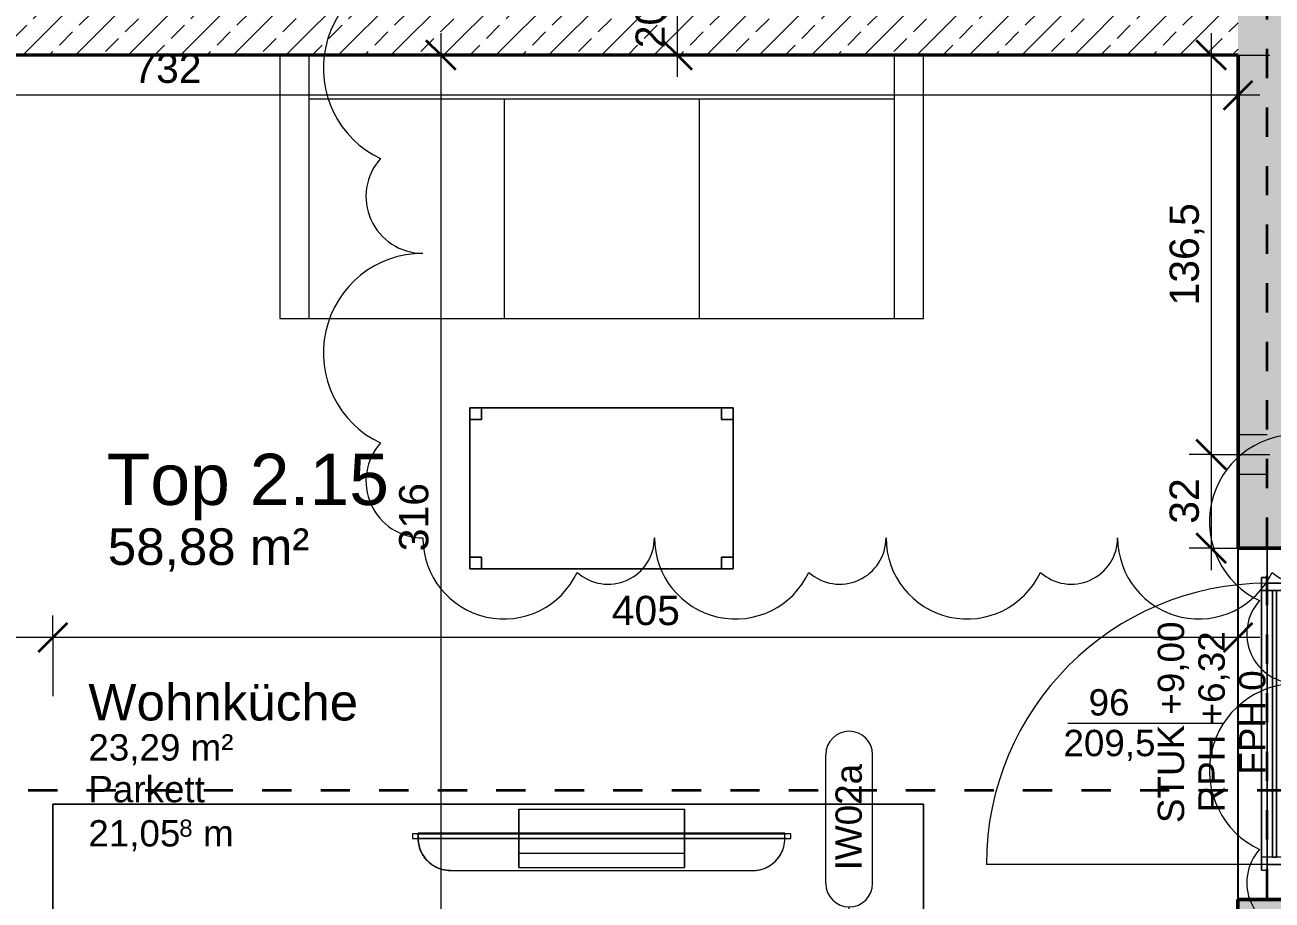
# Model space of a CAD drawing. Header units: metres. Extents: x -67.4 to -27.2, y 43.9 to 89.6.
# Drawn here: x -41.854 to -37.592, y 75.411 to 78.399 of the extents above; entities that cross this region are included whole.
import ezdxf

# ---------------------------------------------------------------- set-up
doc = ezdxf.new("R2010")
doc.units = ezdxf.units.M
doc.linetypes.add('Strich Punkt Mittel', pattern=[0.015875, 0.00635, -0.004763, 0, -0.004763])
doc.linetypes.add('Verdeckt', pattern=[0.003, 0.002, -0.001])
for name, color, linetype, lineweight in [('A-DETL-GENF_', 92, 'Continuous', 13), ('A-GLAZ-IDEN_', 152, 'Continuous', 9), ('A_2D', 7, 'Continuous', 13), ('A_Bemassung-50_', 4, 'Continuous', 9), ('A_Bemassung_', 4, 'Continuous', 9), ('A_Beschriftung_', 7, 'Continuous', 9), ('A_Decken', 8, 'Continuous', 13), ('A_Durchbruch', 7, 'Verdeckt', 5), ('A_Moebel', 6, 'Continuous', 13), ('A_Raeume_', 7, 'Continuous', 5), ('A_Raeume_Beschriftung_', 7, 'Continuous', 9), ('A_Raster_', 1, 'Continuous', 9), ('A_Waende', 7, 'Continuous', 13), ('G-ANNO-REVC_', 71, 'Continuous', 9)]:
    doc.layers.add(name, color=color, linetype=linetype, lineweight=lineweight)
doc.styles.add('Arial_1', font='arial.ttf', dxfattribs={"height": 0.175})
doc.styles.add('Arial_2', font='arial.ttf', dxfattribs={"height": 0.09})
doc.styles.add('Arial_3', font='arial.ttf', dxfattribs={"height": 0.05849})
doc.styles.add('Arial_4', font='arial.ttf', dxfattribs={"height": 0.125})
doc.styles.add('Arial_5', font='arial.ttf', dxfattribs={"height": 0.1})
doc.dimstyles.new('WGA-Bemaßung', dxfattribs={"dimscale": 0.3048, "dimtxt": 0.102026, "dimasz": 0.328084, "dimexe": 0.246063, "dimexo": 0.0625, "dimgap": 0.04101, "dimtad": 1, "dimdec": 1, "dimlfac": 100, "dimrnd": 0.5, "dimdsep": 46, "dimtxsty": 'Arial_5', "dimblk1": 'OBLIQUE', "dimblk2": 'OBLIQUE', "dimsah": 1, "dimcen": 0.09, "dimdle": 0.246063, "dimazin": 2, "dimtfac": 1, "dimtdec": 4, "dimtix": 1, "dimtmove": 0, "dimatfit": 3, "dimfxl": 0.656168, "dimfxlon": 1, "dimtvp": 1, "dimtolj": 1, "dimtzin": 0, "dimarcsym": 2})
doc.dimstyles.new('WGA-Bemaßung_4', dxfattribs={"dimscale": 0.3048, "dimtxt": 0.102026, "dimasz": 0.328084, "dimexe": 0.246063, "dimexo": 0.0625, "dimgap": 0.04101, "dimtad": 1, "dimdec": 1, "dimlfac": 100, "dimrnd": 0.5, "dimdsep": 46, "dimtxsty": 'Arial_5', "dimblk1": 'OBLIQUE', "dimblk2": 'OBLIQUE', "dimsah": 1, "dimcen": 0.09, "dimdle": 0.246063, "dimazin": 2, "dimtfac": 1, "dimtdec": 4, "dimtix": 1, "dimtmove": 0, "dimatfit": 3, "dimfxl": 0.656168, "dimfxlon": 1, "dimtvp": 1, "dimtolj": 1, "dimtzin": 0, "dimarcsym": 2})
pattern_1 = [(45, (0, 0), (-0.08980256, 0.08980256), []), (45, (0.0898, 0), (-0.08980256, 0.08980256), [0.0635, -0.03175])]

# ---------------------------------------------------------------- blocks, each defined once
blk = doc.blocks.new('Moeb_Schrank - Sideboard_50cm-6531368-263_PP_02OG_BT2')
at = {"layer": 'A_Moebel', "color": 8}
for p, q in [((2.975, 0.6), (0, 0.6)), ((0, 0.6), (0, 0)), ((0, 0), (0, 0.6)), ((0, 0.6), (2.975, 0.6)), ((2.975, 0), (2.975, 0.6)), ((2.975, 0.6), (2.975, 0)), ((2.975, 0), (0, 0))]:
    blk.add_line(p, q, dxfattribs=at)
blk = doc.blocks.new('Moeb_Tisch - 900x550-V9-263_PP_02OG_BT2')
at = {"layer": 'A_Moebel', "color": 8}
for p, q in [((-0.6241, -0.8106), (-0.6241, 0.0894)), ((-0.6241, 0.0894), (-0.0741, 0.0894)), ((-0.5841, 0.0894), (-0.6241, 0.0894)), ((-0.6241, 0.0894), (-0.6241, 0.0494)), ((-0.6241, 0.0494), (-0.6241, 0.0894)), ((-0.6241, 0.0894), (-0.5841, 0.0894)), ((-0.0741, 0.0894), (-0.6241, 0.0894)), ((-0.6241, 0.0894), (-0.6241, -0.8106)), ((-0.6241, -0.8106), (-0.6241, 0.0894)), ((-0.6241, 0.0894), (-0.0741, 0.0894)), ((-0.5841, 0.0494), (-0.5841, 0.0894)), ((-0.5841, 0.0894), (-0.5841, 0.0494)), ((-0.0741, 0.0894), (-0.1141, 0.0894)), ((-0.1141, 0.0894), (-0.1141, 0.0494)), ((-0.1141, 0.0494), (-0.1141, 0.0894)), ((-0.1141, 0.0894), (-0.0741, 0.0894)), ((-0.0741, 0.0894), (-0.0741, -0.8106)), ((-0.0741, 0.0494), (-0.0741, 0.0894)), ((-0.0741, 0.0894), (-0.0741, 0.0494)), ((-0.0741, -0.8106), (-0.0741, 0.0894)), ((-0.0741, 0.0894), (-0.0741, -0.8106)), ((-0.6241, 0.0494), (-0.5841, 0.0494)), ((-0.5841, 0.0494), (-0.6241, 0.0494)), ((-0.1141, 0.0494), (-0.0741, 0.0494)), ((-0.0741, 0.0494), (-0.1141, 0.0494)), ((-0.6241, -0.7706), (-0.6241, -0.8106)), ((-0.5841, -0.7706), (-0.6241, -0.7706)), ((-0.6241, -0.7706), (-0.5841, -0.7706)), ((-0.6241, -0.8106), (-0.6241, -0.7706)), ((-0.5841, -0.8106), (-0.5841, -0.7706)), ((-0.5841, -0.7706), (-0.5841, -0.8106)), ((-0.0741, -0.7706), (-0.1141, -0.7706)), ((-0.1141, -0.7706), (-0.1141, -0.8106)), ((-0.1141, -0.8106), (-0.1141, -0.7706)), ((-0.1141, -0.7706), (-0.0741, -0.7706)), ((-0.0741, -0.8106), (-0.0741, -0.7706)), ((-0.0741, -0.7706), (-0.0741, -0.8106)), ((-0.0741, -0.8106), (-0.6241, -0.8106)), ((-0.6241, -0.8106), (-0.5841, -0.8106)), ((-0.5841, -0.8106), (-0.6241, -0.8106)), ((-0.6241, -0.8106), (-0.0741, -0.8106)), ((-0.0741, -0.8106), (-0.6241, -0.8106)), ((-0.1141, -0.8106), (-0.0741, -0.8106)), ((-0.0741, -0.8106), (-0.1141, -0.8106))]:
    blk.add_line(p, q, dxfattribs=at)
blk = doc.blocks.new('Moeb_Sofa - Sofa 220x90-1541468-263_PP_02OG_BT2')
at = {"layer": 'A_Moebel', "color": 8}
for p, q in [((-1.1, 0.45), (-1.1, -0.45)), ((-1, 0.45), (-1, -0.45)), ((1, 0.45), (1, -0.45)), ((1.1, -0.45), (1.1, 0.45)), ((-1, 0.3), (1, 0.3)), ((-0.3333, 0.3), (-0.3333, -0.45)), ((0.3333, 0.3), (0.3333, -0.45)), ((-1.1, -0.45), (1.1, -0.45))]:
    blk.add_line(p, q, dxfattribs=at)
blk = doc.blocks.new('Moeb_TV - 48 Zoll-V11-263_PP_02OG_BT2')
at = {"layer": 'A_Moebel', "lineweight": 5}
for p, q in [((0.5126, 0.0585), (-0.5205, 0.0585)), ((0.5126, 0.0585), (-0.5205, 0.0585)), ((-0.2872, -0.0015), (-0.2872, 0.0485)), ((-0.2872, 0.0485), (-0.2872, -0.0515)), ((0.2793, 0.0485), (-0.2872, 0.0485)), ((0.2793, 0.0485), (0.2793, -0.0015)), ((0.2793, -0.0515), (0.2793, 0.0485)), ((-0.2872, -0.0515), (-0.2872, -0.0015)), ((0.2793, -0.0015), (-0.2872, -0.0015)), ((0.2793, -0.0015), (0.2793, -0.0515)), ((-0.6505, -0.0515), (-0.6505, -0.0665)), ((-0.6499, -0.0515), (-0.6505, -0.0515)), ((-0.6355, -0.0515), (-0.6505, -0.0515)), ((-0.6505, -0.0665), (-0.6355, -0.0665)), ((-0.6505, -0.0665), (-0.6499, -0.0665)), ((-0.6484, -0.0515), (-0.6499, -0.0515)), ((-0.6499, -0.0665), (-0.6484, -0.0665)), ((-0.6461, -0.0515), (-0.6484, -0.0515)), ((-0.6484, -0.0665), (-0.6461, -0.0665)), ((-0.643, -0.0515), (-0.6461, -0.0515)), ((-0.6461, -0.0665), (-0.643, -0.0665)), ((-0.6393, -0.0515), (-0.643, -0.0515)), ((-0.643, -0.0665), (-0.6393, -0.0665)), ((-0.6355, -0.0515), (-0.6393, -0.0515)), ((-0.6393, -0.0665), (-0.6355, -0.0665)), ((-0.6305, -0.0515), (-0.6355, -0.0515)), ((-0.6355, -0.0515), (0.6276, -0.0515)), ((0.6276, -0.0665), (-0.6355, -0.0665)), ((-0.6355, -0.0665), (-0.6305, -0.0665)), ((0.6226, -0.0515), (-0.6305, -0.0515)), ((-0.6305, -0.0515), (0.6226, -0.0515)), ((-0.6305, -0.0515), (-0.6305, -0.0665)), ((-0.6305, -0.0515), (-0.6305, -0.0665)), ((-0.2872, -0.0515), (-0.6305, -0.0515)), ((0.6226, -0.0515), (-0.6305, -0.0515)), ((-0.6305, -0.0515), (0.6226, -0.0515)), ((-0.6305, -0.0515), (-0.6305, -0.0665)), ((-0.6305, -0.0515), (-0.6305, -0.0665)), ((-0.6305, -0.0515), (0.6226, -0.0515)), ((0.6226, -0.0515), (-0.6305, -0.0515)), ((-0.6305, -0.0665), (-0.6305, -0.0695)), ((-0.6305, -0.0665), (-0.6305, -0.0695)), ((-0.6305, -0.0665), (-0.5705, -0.0665)), ((-0.5705, -0.0665), (-0.6305, -0.0665)), ((-0.6305, -0.0665), (0.6226, -0.0665)), ((0.6226, -0.0695), (-0.6305, -0.0695)), ((-0.6305, -0.0695), (-0.5705, -0.0695)), ((-0.5705, -0.0665), (0.5626, -0.0665)), ((0.5626, -0.0665), (-0.5705, -0.0665)), ((-0.5705, -0.0695), (-0.5705, -0.0665)), ((-0.5705, -0.0665), (-0.5705, -0.0695)), ((-0.5705, -0.0665), (0.5626, -0.0665)), ((0.5626, -0.0665), (-0.5705, -0.0665)), ((-0.5705, -0.0695), (0.5626, -0.0695)), ((-0.5705, -0.0695), (0.5626, -0.0695)), ((0.5626, -0.0695), (-0.5705, -0.0695)), ((-0.2872, -0.0515), (-0.2872, -0.0665)), ((-0.2872, -0.0665), (-0.2872, -0.0515)), ((-0.2872, -0.0515), (0.2793, -0.0515)), ((-0.2872, -0.0515), (0.2793, -0.0515)), ((0.2793, -0.0515), (-0.2872, -0.0515)), ((-0.2872, -0.0665), (-0.2872, -0.0695)), ((-0.2872, -0.0695), (-0.2872, -0.0665)), ((-0.2872, -0.0695), (-0.2872, -0.1515)), ((-0.2872, -0.1515), (-0.2872, -0.0695)), ((0.2793, -0.0515), (0.2793, -0.0665)), ((0.2793, -0.0665), (0.2793, -0.0515)), ((0.6226, -0.0515), (0.2793, -0.0515)), ((0.2793, -0.0665), (0.2793, -0.0695)), ((0.2793, -0.0695), (0.2793, -0.0665)), ((0.2793, -0.0695), (0.2793, -0.1515)), ((0.2793, -0.1515), (0.2793, -0.0695)), ((0.5626, -0.0665), (0.5626, -0.0695)), ((0.5626, -0.0665), (0.5626, -0.0695)), ((0.5626, -0.0665), (0.6226, -0.0665)), ((0.6226, -0.0665), (0.5626, -0.0665)), ((0.5626, -0.0695), (0.6226, -0.0695)), ((0.6226, -0.0665), (0.6226, -0.0515)), ((0.6226, -0.0515), (0.6226, -0.0665)), ((0.6276, -0.0515), (0.6226, -0.0515)), ((0.6226, -0.0665), (0.6226, -0.0515)), ((0.6226, -0.0515), (0.6226, -0.0665)), ((0.6226, -0.0695), (0.6226, -0.0665)), ((0.6226, -0.0665), (0.6226, -0.0695)), ((0.6226, -0.0665), (0.6276, -0.0665)), ((0.6426, -0.0515), (0.6276, -0.0515)), ((0.6314, -0.0515), (0.6276, -0.0515)), ((0.6276, -0.0665), (0.6314, -0.0665)), ((0.6276, -0.0665), (0.6426, -0.0665)), ((0.6351, -0.0515), (0.6314, -0.0515)), ((0.6314, -0.0665), (0.6351, -0.0665)), ((0.6382, -0.0515), (0.6351, -0.0515)), ((0.6351, -0.0665), (0.6382, -0.0665)), ((0.6406, -0.0515), (0.6382, -0.0515)), ((0.6382, -0.0665), (0.6406, -0.0665)), ((0.6421, -0.0515), (0.6406, -0.0515)), ((0.6406, -0.0665), (0.6421, -0.0665)), ((0.6426, -0.0515), (0.6421, -0.0515)), ((0.6421, -0.0665), (0.6426, -0.0665)), ((0.6426, -0.0665), (0.6426, -0.0515)), ((0.2793, -0.1515), (-0.2872, -0.1515)), ((0.2793, -0.1515), (-0.2872, -0.1515))]:
    blk.add_line(p, q, dxfattribs=at)
for centre, start, end in [((-0.5205, -0.0515), 120, 135), ((-0.5205, -0.0515), 105, 120), ((-0.5205, -0.0515), 90, 105), ((0.5126, -0.0515), 75, 90), ((0.5126, -0.0515), 60, 75), ((0.5126, -0.0515), 45, 60), ((-0.5205, -0.0515), 150, 165), ((-0.5205, -0.0515), 135, 150), ((0.5126, -0.0515), 30, 45), ((0.5126, -0.0515), 15, 30), ((-0.5205, -0.0515), 165, 180), ((0.5126, -0.0515), 0, 15)]:
    blk.add_arc(centre, 0.11, start, end, dxfattribs=at)
for points in [[(-0.5205, 0.0585), (-0.5254, 0.0585), (-0.535, 0.0579), (-0.549, 0.0551), (-0.5604, 0.0512), (-0.5692, 0.0473), (-0.5755, 0.0439), (-0.5816, 0.0401), (-0.5875, 0.0359), (-0.5931, 0.0313), (-0.5983, 0.0264), (-0.6032, 0.0211), (-0.6078, 0.0156), (-0.612, 0.0097), (-0.617, 0.0015), (-0.6224, -0.0092), (-0.6286, -0.0275), (-0.6304, -0.0419), (-0.6305, -0.0515)], [(0.5126, 0.0585), (0.5174, 0.0585), (0.527, 0.0579), (0.5411, 0.0551), (0.5525, 0.0512), (0.5613, 0.0473), (0.5676, 0.0439), (0.5737, 0.0401), (0.5796, 0.0359), (0.5851, 0.0313), (0.5904, 0.0264), (0.5953, 0.0211), (0.5999, 0.0156), (0.6041, 0.0097), (0.6092, 0.0015), (0.6145, -0.0092), (0.6207, -0.0275), (0.6226, -0.0419), (0.6226, -0.0515)]]:
    blk.add_open_spline(points, degree=3, knots=[0, 0, 0, 0, 0.083333, 0.166667, 0.25, 0.291667, 0.333333, 0.375, 0.416667, 0.458333, 0.5, 0.541667, 0.583333, 0.625, 0.666667, 0.75, 0.833333, 1, 1, 1, 1], dxfattribs=at)
blk = doc.blocks.new('Allg_Nachströmöffnung1 - DN 135-V108-263_PP_02OG_BT2')
at = {"layer": 'A-DETL-GENF_', "linetype": 'Verdeckt', "lineweight": 5}
for points in [[(0.0575, -0.1), (0.125, 0), (0.0575, 0.1), (0.0575, -0.07)], [(0.125, 0), (0.1925, -0.1), (0.1925, 0.1)]]:
    blk.add_hatch(color=256, dxfattribs=at).paths.add_polyline_path(points)
at = {"layer": 'A_Durchbruch'}
for p, q in [((0.0575, 0.1), (0.0575, -0.26)), ((0.1925, 0.1), (0.1925, -0.26))]:
    blk.add_line(p, q, dxfattribs=at)
blk = doc.blocks.new('Fens_Tuer_1tlg - DK_SL_1200x2680_Terrasentür normal-10156614-263_PP_02OG_BT2')
at = {"layer": 'A_2D', "lineweight": 5}
for p, q in [((-0.525, 0.26), (0.525, 0.26)), ((-0.6, 0.1), (0.6, 0.1)), ((0.6, 0.1), (-0.6, 0.1)), ((-0.6, 0.1), (-0.6, -0.1)), ((-0.6, -0.1), (-0.6, 0.1)), ((-0.48, 0.1), (-0.6, 0.1)), ((-0.6, 0.1), (-0.6, 0)), ((0.6, 0.1), (-0.6, 0.1)), ((-0.6, 0), (-0.6, 0.1)), ((-0.48, 0), (-0.48, 0.1)), ((-0.48, 0.1), (0.48, 0.1)), ((-0.48, 0), (-0.48, 0.1)), ((0.6, 0.1), (0.48, 0.1)), ((0.48, 0.1), (0.48, 0)), ((0.48, 0), (0.48, 0.1)), ((0.6, -0.1), (0.6, 0.1)), ((0.6, 0.1), (0.6, -0.1)), ((0.6, 0), (0.6, 0.1)), ((0.6, 0), (0.6, 0.1)), ((-0.455, 0.07), (-0.48, 0.07)), ((-0.48, 0.07), (-0.48, 0)), ((-0.48, 0.07), (0.48, 0.07)), ((-0.48, 0), (-0.48, 0.07)), ((-0.455, -0.02), (-0.455, 0.07)), ((0.455, 0.07), (-0.455, 0.07)), ((-0.455, 0.07), (-0.455, -0.02)), ((0.455, 0.07), (0.455, -0.02)), ((0.48, 0.07), (0.455, 0.07)), ((0.455, 0.07), (0.455, -0.02)), ((0.48, 0), (0.48, 0.07)), ((0.48, 0), (0.48, 0.07)), ((0.455, 0.032), (-0.455, 0.032)), ((-0.455, 0.032), (-0.455, 0.018)), ((-0.455, 0.018), (-0.455, 0.032)), ((-0.455, 0.032), (0.455, 0.032)), ((-0.455, 0.018), (0.455, 0.018)), ((0.455, 0.018), (-0.455, 0.018)), ((0.455, 0.018), (0.455, 0.032)), ((0.455, 0.032), (0.455, 0.018)), ((-0.6, 0), (-0.48, 0)), ((-0.6, 0), (0.6, 0)), ((-0.48, 0), (-0.5, 0)), ((-0.5, 0), (-0.5, -0.02)), ((-0.5, -0.02), (-0.5, 0)), ((-0.5, 0), (0.5, 0)), ((-0.5, -0.02), (-0.455, -0.02)), ((0.5, -0.02), (-0.5, -0.02)), ((0.48, 0), (-0.48, 0)), ((0.48, 0), (-0.48, 0)), ((-0.455, -0.02), (0.455, -0.02)), ((0.455, -0.02), (0.5, -0.02)), ((0.48, 0), (0.48, -0.96)), ((0.5, 0), (0.48, 0)), ((0.48, 0), (0.6, 0)), ((0.5, -0.02), (0.5, 0)), ((0.5, -0.02), (0.5, 0)), ((-0.6, -0.1), (0.6, -0.1)), ((-0.6, -0.1), (0.6, -0.1)), ((-0.6, -0.1), (0.6, -0.1))]:
    blk.add_line(p, q, dxfattribs=at)
blk.add_arc((0.48, 0), 0.96, 180, 270, dxfattribs=at)
blk = doc.blocks.new('BS_Wand_Lollipop - rechts_oben-2026913-263_PP_02OG_BT2')
at = {"layer": 'A_Beschriftung_'}
for p, q in [((0.0046, 0.0016), (0.0134, 0.0016)), ((-0.003, 0), (0.003, 0)), ((0.0046, -0.0016), (0.0134, -0.0016))]:
    blk.add_line(p, q, dxfattribs=at)
for centre, start, end in [((0.0046, 0), 90, 270), ((0.0134, 0), 270, 90)]:
    blk.add_arc(centre, 0.0016, start, end, dxfattribs=at)
blk = doc.blocks.new('DIMBLOCK234-263_PP_02OG_BT2')
at = {"layer": 'A_Bemassung-50_', "transparency": 16777216}
for p, q in [((-41.7581, 76.3072), (-41.7581, 76.3822)), ((-37.7081, 76.3071), (-37.7081, 76.3821)), ((-37.6331, 76.3071), (-41.7581, 76.3072)), ((-41.7581, 76.3072), (-41.7581, 76.1072)), ((-37.7081, 76.3071), (-37.7081, 76.1071))]:
    blk.add_line(p, q, dxfattribs=at)
at = {"layer": 'A_Bemassung-50_', "lineweight": 35, "transparency": 16777216}
for p, q in [((-41.7581, 76.3072), (-41.7081, 76.3572)), ((-37.7081, 76.3071), (-37.6581, 76.3571)), ((-41.7581, 76.3072), (-41.8081, 76.2572)), ((-37.7081, 76.3071), (-37.7581, 76.2571))]:
    blk.add_line(p, q, dxfattribs=at)
at = {"layer": 'A_Bemassung-50_', "color": 0, "transparency": 16777216, "insert": (-39.8485, 76.4495), "char_height": 0.1, "width": 0.276883, "attachment_point": 1, "rotation": 359.9983, "line_spacing_factor": 0.941778, "style": 'Arial_5'}
blk.add_mtext('405', dxfattribs=at)
blk = doc.blocks.new('_Oblique')
at = {"color": 0, "linetype": 'ByBlock', "lineweight": -2}
blk.add_line((-0.5, -0.5), (0.5, 0.5), dxfattribs=at)
blk = doc.blocks.new('DIMBLOCK235-263_PP_02OG_BT2')
at = {"layer": 'A_Bemassung-50_', "transparency": 16777216}
for p, q in [((-42.7831, 76.3072), (-42.7831, 76.3822)), ((-41.7581, 76.3072), (-41.7581, 76.3822)), ((-41.7581, 76.3072), (-42.7831, 76.3072)), ((-42.7831, 76.3072), (-42.7831, 76.1072)), ((-41.7581, 76.3072), (-41.7581, 76.1072))]:
    blk.add_line(p, q, dxfattribs=at)
at = {"layer": 'A_Bemassung-50_', "lineweight": 35, "transparency": 16777216}
for p, q in [((-42.7831, 76.3072), (-42.7331, 76.3572)), ((-41.7581, 76.3072), (-41.7081, 76.3572)), ((-42.7831, 76.3072), (-42.8331, 76.2573)), ((-41.7581, 76.3072), (-41.8081, 76.2572))]:
    blk.add_line(p, q, dxfattribs=at)
at = {"layer": 'A_Bemassung-50_', "color": 0, "transparency": 16777216, "insert": (-42.4441, 76.4496), "char_height": 0.1, "width": 0.416266, "attachment_point": 1, "rotation": 359.9983, "line_spacing_factor": 0.941778, "style": 'Arial_5'}
blk.add_mtext('102,5', dxfattribs=at)
blk = doc.blocks.new('DIMBLOCK341-263_PP_02OG_BT2')
at = {"layer": 'A_Bemassung-50_', "transparency": 16777216}
for p, q in [((-45.0281, 78.159), (-45.0281, 78.234)), ((-37.7081, 78.1587), (-37.7081, 78.2337)), ((-37.6331, 78.1587), (-45.0281, 78.159)), ((-45.0281, 78.159), (-45.0281, 77.959)), ((-37.7081, 78.1587), (-37.7081, 77.9587))]:
    blk.add_line(p, q, dxfattribs=at)
at = {"layer": 'A_Bemassung-50_', "lineweight": 35, "transparency": 16777216}
for p, q in [((-45.0281, 78.159), (-44.9781, 78.209)), ((-37.7081, 78.1587), (-37.6581, 78.2087)), ((-45.0281, 78.159), (-45.0781, 78.109)), ((-37.7081, 78.1587), (-37.7581, 78.1087))]:
    blk.add_line(p, q, dxfattribs=at)
at = {"layer": 'A_Bemassung-50_', "color": 0, "transparency": 16777216, "insert": (-41.4834, 78.3012), "char_height": 0.1, "width": 0.276883, "attachment_point": 1, "rotation": 359.9983, "line_spacing_factor": 0.941778, "style": 'Arial_5'}
blk.add_mtext('732', dxfattribs=at)
blk = doc.blocks.new('DIMBLOCK419-263_PP_02OG_BT2')
at = {"layer": 'A_Bemassung-50_', "lineweight": 35, "transparency": 16777216}
for p, q in [((-40.4328, 78.2964), (-40.4828, 78.3464)), ((-40.4328, 78.2964), (-40.3828, 78.2464)), ((-40.4329, 75.1375), (-40.4829, 75.1875)), ((-40.4329, 75.1375), (-40.3829, 75.0875))]:
    blk.add_line(p, q, dxfattribs=at)
at = {"layer": 'A_Bemassung-50_', "transparency": 16777216}
for p, q in [((-40.4328, 78.3714), (-40.4329, 75.1375)), ((-40.4328, 78.2964), (-40.5078, 78.2964)), ((-40.4328, 78.2964), (-40.2328, 78.2964)), ((-40.4329, 75.1375), (-40.5079, 75.1375)), ((-40.4329, 75.1375), (-40.2329, 75.1375))]:
    blk.add_line(p, q, dxfattribs=at)
at = {"layer": 'A_Bemassung-50_', "color": 0, "transparency": 16777216, "insert": (-40.5752, 76.6016), "char_height": 0.1, "width": 0.276883, "attachment_point": 1, "rotation": 90, "line_spacing_factor": 0.941778, "style": 'Arial_5'}
blk.add_mtext('316', dxfattribs=at)
blk = doc.blocks.new('BS_Fens_Tuer - rechts-7645934-263_PP_02OG_BT2')
at = {"layer": 'A-GLAZ-IDEN_'}
blk.add_line((0, 0.000124), (0, -0.010513), dxfattribs=at)
blk = doc.blocks.new('DIMBLOCK583-263_PP_02OG_BT2')
at = {"layer": 'A_Bemassung-50_', "lineweight": 35, "transparency": 16777216}
for p, q in [((-37.7996, 78.2963), (-37.8496, 78.3463)), ((-37.7996, 78.2963), (-37.7497, 78.2463)), ((-37.7997, 76.9324), (-37.8497, 76.9824)), ((-37.7997, 76.9324), (-37.7497, 76.8824))]:
    blk.add_line(p, q, dxfattribs=at)
at = {"layer": 'A_Bemassung-50_', "transparency": 16777216}
for p, q in [((-37.7996, 78.3713), (-37.7997, 76.9324)), ((-37.7996, 78.2963), (-37.8746, 78.2963)), ((-37.7996, 78.2963), (-37.5996, 78.2963)), ((-37.7997, 76.9324), (-37.8747, 76.9324)), ((-37.7997, 76.9324), (-37.5997, 76.9324))]:
    blk.add_line(p, q, dxfattribs=at)
at = {"layer": 'A_Bemassung-50_', "color": 0, "transparency": 16777216, "insert": (-37.942, 77.4409), "char_height": 0.1, "width": 0.416266, "attachment_point": 1, "rotation": 90, "line_spacing_factor": 0.941778, "style": 'Arial_5'}
blk.add_mtext('136,5', dxfattribs=at)
blk = doc.blocks.new('DIMBLOCK584-263_PP_02OG_BT2')
at = {"layer": 'A_Bemassung-50_', "lineweight": 35, "transparency": 16777216}
for p, q in [((-37.7997, 76.9324), (-37.8497, 76.9824)), ((-37.7997, 76.9324), (-37.7497, 76.8824)), ((-37.7997, 76.6124), (-37.8497, 76.6624)), ((-37.7997, 76.6124), (-37.7497, 76.5624))]:
    blk.add_line(p, q, dxfattribs=at)
at = {"layer": 'A_Bemassung-50_', "transparency": 16777216}
for p, q in [((-37.7997, 76.9324), (-37.8747, 76.9324)), ((-37.7997, 76.9324), (-37.7997, 76.5374)), ((-37.7997, 76.9324), (-37.5997, 76.9324)), ((-37.7997, 76.6124), (-37.8747, 76.6124)), ((-37.7997, 76.6124), (-37.5997, 76.6124))]:
    blk.add_line(p, q, dxfattribs=at)
at = {"layer": 'A_Bemassung-50_', "color": 0, "transparency": 16777216, "insert": (-37.942, 76.6955), "char_height": 0.1, "width": 0.184588, "attachment_point": 1, "rotation": 90, "line_spacing_factor": 0.941778, "style": 'Arial_5'}
blk.add_mtext('32', dxfattribs=at)
blk = doc.blocks.new('DIMBLOCK623-263_PP_02OG_BT2')
at = {"layer": 'A_Bemassung-50_', "lineweight": 35, "transparency": 16777216}
for p, q in [((-39.6248, 78.4964), (-39.6748, 78.5464)), ((-39.6248, 78.4964), (-39.5748, 78.4464)), ((-39.6248, 78.2964), (-39.6748, 78.3464)), ((-39.6248, 78.2964), (-39.5748, 78.2464))]:
    blk.add_line(p, q, dxfattribs=at)
at = {"layer": 'A_Bemassung-50_', "transparency": 16777216}
for p, q in [((-39.6248, 78.4964), (-39.6998, 78.4964)), ((-39.6248, 78.4964), (-39.6248, 78.2214)), ((-39.6248, 78.4964), (-39.4248, 78.4963)), ((-39.6248, 78.2964), (-39.6998, 78.2964)), ((-39.6248, 78.2964), (-39.4248, 78.2963))]:
    blk.add_line(p, q, dxfattribs=at)
at = {"layer": 'A_Bemassung-50_', "color": 0, "transparency": 16777216, "insert": (-39.7671, 78.3194), "char_height": 0.1, "width": 0.184588, "attachment_point": 1, "rotation": 90, "line_spacing_factor": 0.941778, "style": 'Arial_5'}
blk.add_mtext('20', dxfattribs=at)
blk = doc.blocks.new('Family - ___-11912143-263_PP_02OG_BT2')
at = {"layer": 'G-ANNO-REVC_'}
for centre, radius, start, end in [((-5.092, 85.2302), 0.2975, 67.36, 222.1512), ((-5.2392, 84.8772), 0.17, 115.5497, 247.36), ((-5.4192, 84.4457), 0.2975, 67.36, 222.1512), ((-5.5664, 84.0927), 0.17, 115.5497, 247.36)]:
    blk.add_arc(centre, radius, start, end, dxfattribs=at)
blk = doc.blocks.new('Family - ___-11916782-263_PP_02OG_BT2')
at = {"layer": 'G-ANNO-REVC_'}
for centre, radius, start, end in [((-7.2519, 87.8085), 0.34, 67.36, 222.1512), ((-7.4202, 87.405), 0.1943, 115.5497, 247.36), ((-7.6258, 86.9118), 0.34, 67.36, 222.1512), ((-7.7941, 86.5083), 0.1943, 115.5497, 247.36), ((-7.6133, 86.2223), 0.277, 157.36, 312.1512), ((-7.2845, 86.0852), 0.1583, 205.5497, 337.36), ((-6.8827, 85.9176), 0.277, 157.36, 312.1512), ((-6.554, 85.7805), 0.1583, 205.5497, 337.36), ((-6.1522, 85.6129), 0.277, 157.36, 312.1512), ((-5.8235, 85.4758), 0.1583, 205.5497, 337.36), ((-5.4217, 85.3082), 0.277, 157.36, 312.1512), ((-5.0929, 85.1711), 0.1583, 205.5497, 337.36)]:
    blk.add_arc(centre, radius, start, end, dxfattribs=at)

msp = doc.modelspace()

# ---------------------------------------------------------------- hatches: boundary and pattern name
at = {"layer": 'A_Waende', "lineweight": 5}
h = msp.add_hatch(dxfattribs=at)
h.set_pattern_fill('FP_4', color=250, style=0, pattern_type=2)
h.set_pattern_definition(pattern_1)
h.paths.add_polyline_path([(-40.9281, 78.2964), (-40.9281, 78.4764), (-45.2081, 78.4764), (-45.2081, 78.2965), (-40.9831, 78.2964)])
h = msp.add_hatch(dxfattribs=at)
h.set_pattern_fill('FP_4', color=250, style=0, pattern_type=2)
h.set_pattern_definition(pattern_1)
h.paths.add_polyline_path([(-37.7081, 78.2963), (-37.7081, 78.4963), (-40.9281, 78.4964), (-40.9281, 78.2964), (-37.7453, 78.2963)])
h.paths.add_polyline_path([(-40.9281, 78.4764), (-40.9281, 78.4764), (-40.7481, 78.4764)])
h = msp.add_hatch(dxfattribs=at)
h.set_pattern_fill('FP_4', color=250, style=0, pattern_type=2)
h.set_pattern_definition(pattern_1)
h.paths.add_polyline_path([(-37.5088, 55.6285), (-37.5088, 56.4285), (-37.7087, 56.4285), (-37.7088, 55.6285), (-37.5088, 55.6285)])
h.paths.add_polyline_path([(-37.5087, 57.6285), (-37.5086, 60.0586), (-37.7086, 60.0586), (-37.7086, 57.6285), (-37.5088, 57.6285)])
h.paths.add_polyline_path([(-37.5086, 60.1936), (-37.5243, 60.183), (-37.6086, 60.1261), (-37.7086, 60.1936), (-37.5243, 60.1936)])
h.paths.add_polyline_path([(-37.5086, 60.0586), (-37.5087, 60.4461), (-37.7086, 60.4461), (-37.7086, 60.0586), (-37.6086, 60.1261), (-37.5243, 60.0692)])
h.paths.add_polyline_path([(-37.5086, 62.2161), (-37.5086, 63.3111), (-37.7085, 63.3111), (-37.7085, 62.2161), (-37.6086, 62.2161)])
h.paths.add_polyline_path([(-37.5086, 62.2161), (-37.5086, 62.2161), (-37.526, 62.2635)])
h.paths.add_polyline_path([(-37.5085, 64.5111), (-37.5084, 66.9436), (-37.7084, 66.9436), (-37.7084, 64.5111)])
h.paths.add_polyline_path([(-37.5084, 67.0786), (-37.5243, 67.0678), (-37.6084, 67.0111), (-37.7084, 67.0786), (-37.5243, 67.0786)])
h.paths.add_polyline_path([(-37.5084, 66.9436), (-37.5085, 67.3287), (-37.7084, 67.3287), (-37.7084, 66.9436), (-37.6084, 67.0111), (-37.5243, 66.9543)])
h.paths.add_polyline_path([(-37.5084, 69.0987), (-37.5084, 70.1937), (-37.7083, 70.1937), (-37.7083, 69.0987), (-37.6084, 69.0987)])
h.paths.add_polyline_path([(-37.5083, 71.3937), (-37.5083, 73.5874), (-37.7082, 73.5874), (-37.7083, 71.3937)])
h.paths.add_polyline_path([(-37.5082, 74.7874), (-37.5082, 75.4124), (-37.7082, 75.4124), (-37.7082, 74.7874), (-37.6082, 74.7874)])
h.paths.add_polyline_path([(-37.5081, 76.9999), (-37.6081, 76.9324), (-37.7081, 76.9999), (-37.5243, 76.9999)])
h.paths.add_polyline_path([(-37.5081, 76.8649), (-37.5081, 78.4963), (-37.7081, 78.4963), (-37.7081, 76.865), (-37.6081, 76.9324), (-37.5182, 76.8717)])
h.paths.add_polyline_path([(-37.5081, 76.6124), (-37.5081, 76.8649), (-37.7081, 76.8649), (-37.7081, 76.6124)])

# ---------------------------------------------------------------- linework, layer by layer
at = {"layer": 'A_Decken'}
msp.add_line((-37.6082, 75.4124), (-37.6081, 76.6124), dxfattribs=at)
at = {"layer": 'A_Raeume_', "flags": 128}
msp.add_lwpolyline([(-37.7082, 75.1374), (-37.7081, 78.2963), (-40.8281, 78.2964), (-40.9281, 78.2964), (-44.9281, 78.2965), (-44.9282, 74.9877), (-42.7832, 74.9876), (-41.7082, 74.9876), (-41.7082, 75.1376)], close=True, dxfattribs=at)
at = {"layer": 'A_Raster_', "linetype": 'Strich Punkt Mittel', "lineweight": 35}
for p, q in [((-37.6095, 49.0172), (-37.6083, 85.9506)), ((-56.243, 75.7867), (-31.6738, 75.786))]:
    msp.add_line(p, q, dxfattribs=at)
at = {"layer": 'A_Waende', "color": 10, "lineweight": 50}
for p, q in [((-44.9281, 78.2965), (-37.7081, 78.2963)), ((-37.7081, 78.2963), (-37.7081, 76.6124)), ((-37.7081, 76.6124), (-37.5081, 76.6124)), ((-37.5082, 75.4124), (-37.7082, 75.4124)), ((-37.7082, 75.4124), (-37.7082, 74.7874))]:
    msp.add_line(p, q, dxfattribs=at)

# ---------------------------------------------------------------- block references
at = {"layer": 'A-GLAZ-IDEN_', "xscale": 49.99999999999998, "yscale": 49.99999999999998, "zscale": 49.99999999999998, "rotation": 269.9982758784652}
msp.add_blockref('BS_Fens_Tuer - rechts-7645934-263_PP_02OG_BT2', (-37.7643, 76.0133), dxfattribs=at)
at = {"layer": 'A_2D', "lineweight": 5, "rotation": 269.998275878465}
msp.add_blockref('Fens_Tuer_1tlg - DK_SL_1200x2680_Terrasentür normal-10156614-263_PP_02OG_BT2', (-37.6081, 76.0124), dxfattribs=at)
at = {"layer": 'A_Beschriftung_', "xscale": 49.99999999999998, "yscale": 49.99999999999998, "zscale": 49.99999999999998, "rotation": 89.99999999999991}
msp.add_blockref('BS_Wand_Lollipop - rechts_oben-2026913-263_PP_02OG_BT2', (-39.0368, 75.237), dxfattribs=at)
at = {"layer": 'A_Durchbruch', "rotation": 89.9982758784651}
msp.add_blockref('Allg_Nachströmöffnung1 - DN 135-V108-263_PP_02OG_BT2', (-37.6081, 76.8074), dxfattribs=at)
at = {"layer": 'A_Moebel', "color": 8}
for name, p, rotation in [('Moeb_Sofa - Sofa 220x90-1541468-263_PP_02OG_BT2', (-39.8831, 77.8464), 359.9982758785824), ('Moeb_Tisch - 900x550-V9-263_PP_02OG_BT2', (-39.5225, 76.4679), 269.9982758784523), ('Moeb_Schrank - Sideboard_50cm-6531368-263_PP_02OG_BT2', (-41.7582, 75.1376), 359.9982758785824)]:
    msp.add_blockref(name, p, dxfattribs=dict(at, rotation=rotation))
at = {"layer": 'A_Moebel', "color": 7, "rotation": 179.9982758785824}
msp.add_blockref('Moeb_TV - 48 Zoll-V11-263_PP_02OG_BT2', (-39.8871, 75.5697), dxfattribs=at)
at = {"layer": 'G-ANNO-REVC_', "rotation": 22.64000000000043}
for name in ['Family - ___-11916782-263_PP_02OG_BT2', 'Family - ___-11912143-263_PP_02OG_BT2']:
    msp.add_blockref(name, (0, 0), dxfattribs=at)

# ---------------------------------------------------------------- texts
at = {"layer": 'A-GLAZ-IDEN_', "char_height": 0.09, "attachment_point": 1, "style": 'Arial_2'}
for s, insert, width, rotation in [('STUK +9,00', (-37.9823, 75.6735), 0.82173, 90), ('RPH +6,32', (-37.8434, 75.7099), 0.737552, 90), ('FPH 0', (-37.7045, 75.8389), 0.424894, 90), ('96', (-38.2187, 76.1308), 0.168354, 359.9983), ('209,5', (-38.3047, 75.9919), 0.376793, 359.9983)]:
    msp.add_mtext(s, dxfattribs=dict(at, insert=insert, width=width, rotation=rotation))
at = {"layer": 'A_Beschriftung_', "insert": (-39.0838, 75.5121), "char_height": 0.09, "width": 0.43692, "attachment_point": 1, "rotation": 90, "style": 'Arial_2'}
msp.add_mtext('IW02a', dxfattribs=at)
at = {"layer": 'A_Raeume_Beschriftung_', "attachment_point": 1}
for s, insert, char_height, width, style in [('Top 2.15', (-41.5747, 76.9347), 0.175, 1.190506, 'Arial_1'), ('58,88 m²', (-41.5708, 76.6799), 0.125, 0.837763, 'Arial_4'), ('Wohnküche', (-41.6372, 76.1489), 0.125, 1.110337, 'Arial_4'), ('23,29 m²', (-41.6372, 75.9769), 0.09, 0.58924, 'Arial_2'), ('Parkett', (-41.6372, 75.8344), 0.09, 0.464979, 'Arial_2'), ('21,05', (-41.6372, 75.6835), 0.09, 0.376793, 'Arial_2'), ('8', (-41.3264, 75.6853), 0.0585, 0.056118, 'Arial_3'), (' m', (-41.2801, 75.6835), 0.09, 0.164346, 'Arial_2')]:
    msp.add_mtext(s, dxfattribs=dict(at, insert=insert, char_height=char_height, width=width, style=style))

# ---------------------------------------------------------------- dimensions: what is measured, and where the dimension line sits
at = {"layer": 'A_Bemassung_'}
for base, p1, p2, angle, dimstyle, override, picture, middle in [((-39.6248, 78.2964), (-39.4248, 78.4963), (-39.4248, 78.2963), 89.9983, 'WGA-Bemaßung_4', {"dimpost": '<>', "dimfxl": 0.2}, 'DIMBLOCK623-263_PP_02OG_BT2', (-39.6884, 78.3964)), ((-40.4329, 75.1375), (-40.2328, 78.2964), (-40.2329, 75.1375), 89.9983, 'WGA-Bemaßung_4', {"dimpost": '<>', "dimfxl": 3.158862}, 'DIMBLOCK419-263_PP_02OG_BT2', (-40.4965, 76.7169)), ((-37.7997, 76.9324), (-37.5996, 78.2963), (-37.5997, 76.9324), 89.9983, 'WGA-Bemaßung_4', {"dimpost": '<>', "dimfxl": 1.363862}, 'DIMBLOCK583-263_PP_02OG_BT2', (-37.8633, 77.6144)), ((-45.0281, 78.159), (-37.7081, 77.9587), (-45.0281, 77.959), 359.9983, 'WGA-Bemaßung', {"dimpost": '<>', "dimfxl": 7.32}, 'DIMBLOCK341-263_PP_02OG_BT2', (-41.3681, 78.2224)), ((-37.7997, 76.6124), (-37.5997, 76.9324), (-37.5997, 76.6124), 89.9983, 'WGA-Bemaßung_4', {"dimpost": '<>', "dimfxl": 0.32}, 'DIMBLOCK584-263_PP_02OG_BT2', (-37.8633, 76.7724)), ((-42.7831, 76.3072), (-41.7581, 76.1072), (-42.7831, 76.1072), 359.9983, 'WGA-Bemaßung', {"dimpost": '<>', "dimfxl": 1.025001}, 'DIMBLOCK235-263_PP_02OG_BT2', (-42.2706, 76.3708)), ((-41.7581, 76.3072), (-37.7081, 76.1071), (-41.7581, 76.1072), 359.9983, 'WGA-Bemaßung', {"dimpost": '<>', "dimfxl": 4.05}, 'DIMBLOCK234-263_PP_02OG_BT2', (-39.7331, 76.3707))]:
    dim = msp.add_linear_dim(base=base, p1=p1, p2=p2, angle=angle, dimstyle=dimstyle, override=override, dxfattribs=at)
    dim.commit()
    dim.dimension.update_dxf_attribs({"geometry": picture, "text_midpoint": middle})

doc.saveas('drawing.dxf')
